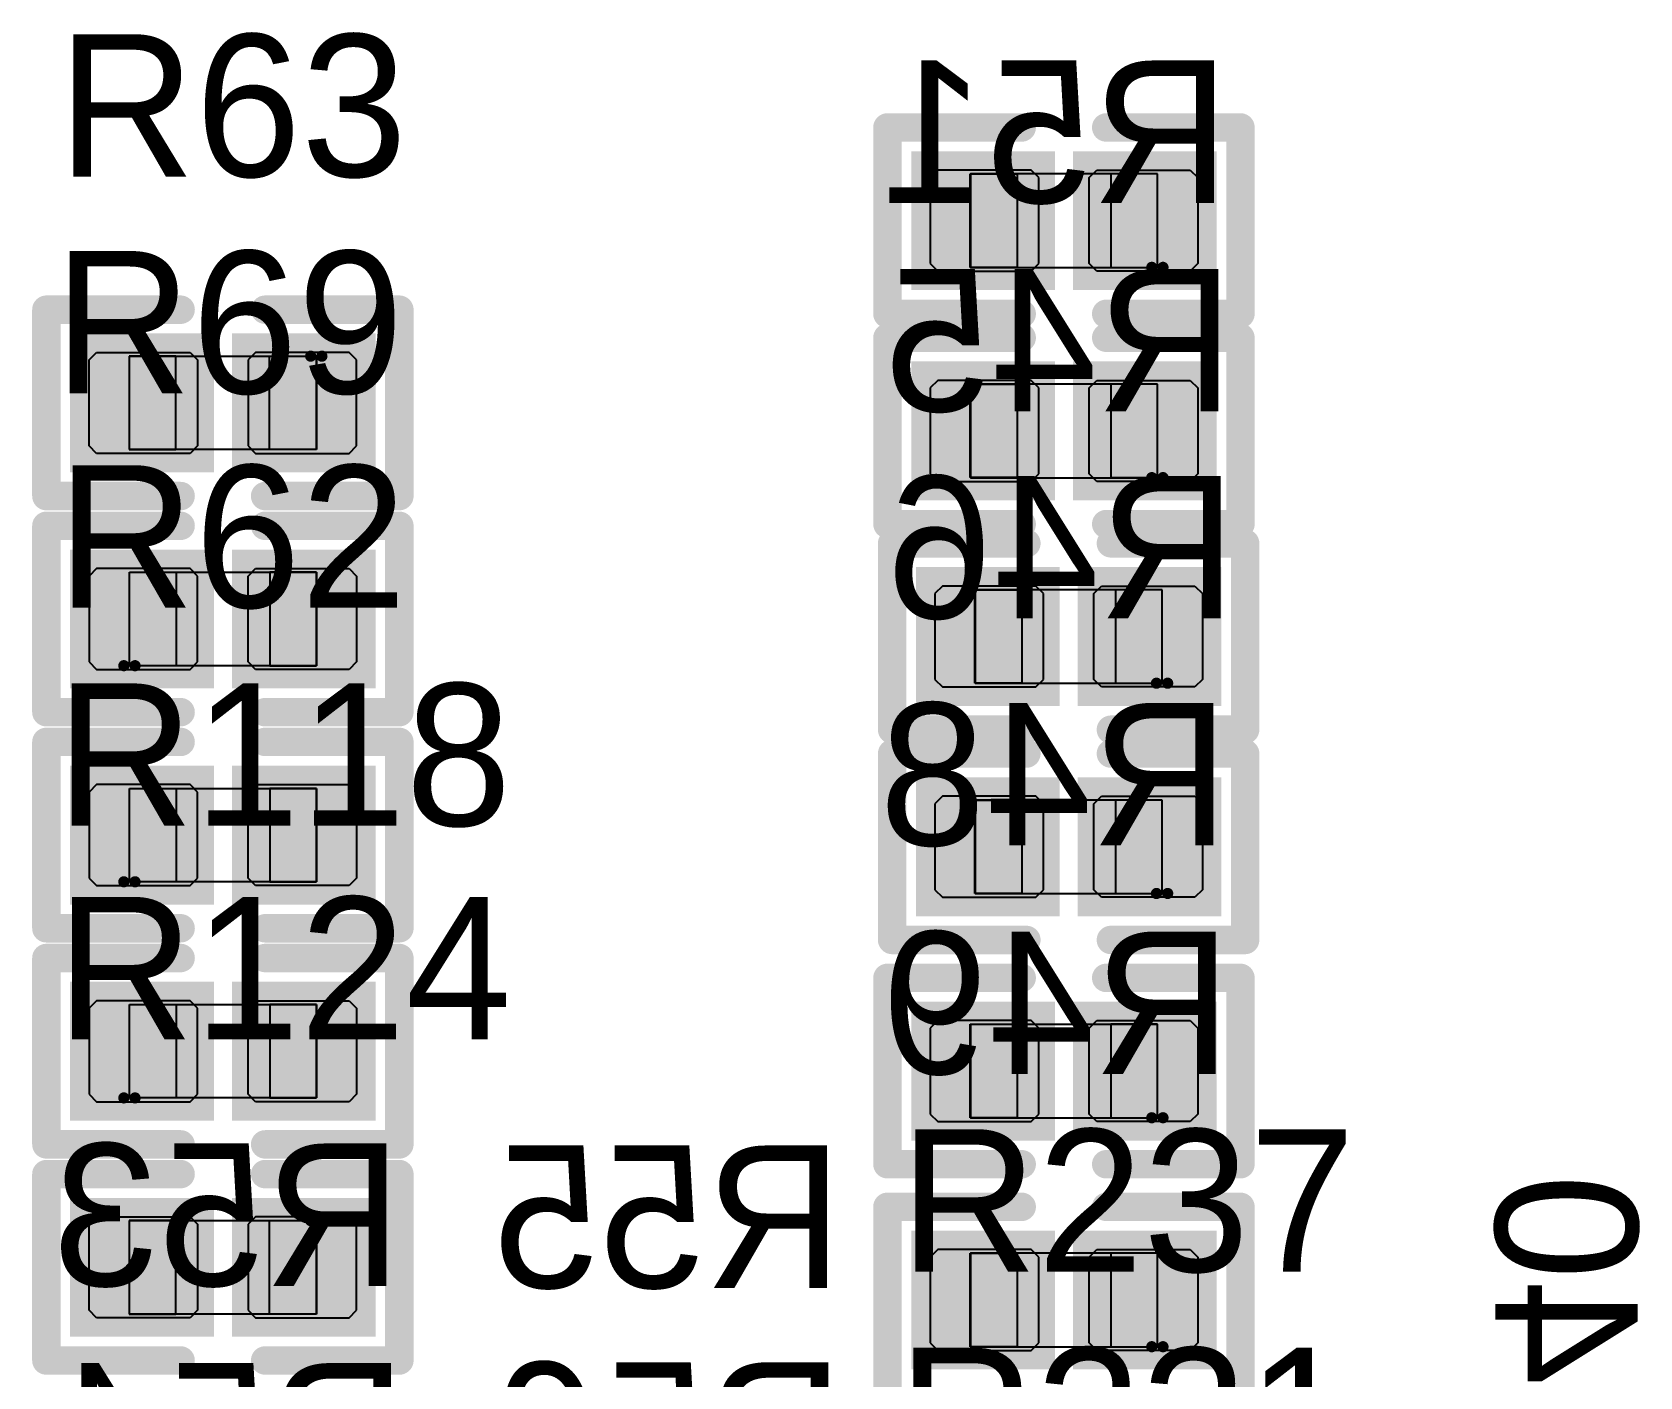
# Model space of a CAD drawing. Header units: millimetres. Extents: x 892 to 1144, y 1011 to 1123.
# Drawn here: x 969.2 to 977.81, y 1099.61 to 1106.81 of the extents above; entities that cross this region are included whole.
import ezdxf

# ---------------------------------------------------------------- set-up
doc = ezdxf.new("R2010")
doc.units = ezdxf.units.MM
for name, color, linetype in [('BottomLayer', 5, 'Continuous'), ('BottomOverlay', 54, 'Continuous'), ('BottomPaste', 16, 'Continuous'), ('BottomSolder', 6, 'Continuous'), ('Mechanical4', 56, 'Continuous'), ('Mechanical5', 56, 'Continuous'), ('Mechanical6', 56, 'Continuous'), ('TopLayer', 1, 'Continuous'), ('TopOverlay', 2, 'Continuous'), ('TopPaste', 8, 'Continuous'), ('TopSolder', 216, 'Continuous')]:
    doc.layers.add(name, color=color, linetype=linetype)

msp = doc.modelspace()

# ---------------------------------------------------------------- linework, layer by layer
at = {"layer": 'BottomLayer'}
for points in [[(974.575, 1106.07), (974.0094, 1106.07), (974.575, 1105.53), (974.0094, 1105.53)], [(975.4406, 1106.07), (974.875, 1106.07), (975.4406, 1105.53), (974.875, 1105.53)], [(974.575, 1104.945), (974.0094, 1104.945), (974.575, 1104.405), (974.0094, 1104.405)], [(975.4406, 1104.945), (974.875, 1104.945), (975.4406, 1104.405), (974.875, 1104.405)], [(974.6, 1103.845), (974.0344, 1103.845), (974.6, 1103.305), (974.0344, 1103.305)], [(975.4656, 1103.845), (974.9, 1103.845), (975.4656, 1103.305), (974.9, 1103.305)], [(974.6, 1102.72), (974.0344, 1102.72), (974.6, 1102.18), (974.0344, 1102.18)], [(975.4656, 1102.72), (974.9, 1102.72), (975.4656, 1102.18), (974.9, 1102.18)], [(974.575, 1101.52), (974.0094, 1101.52), (974.575, 1100.98), (974.0094, 1100.98)], [(975.4406, 1101.52), (974.875, 1101.52), (975.4406, 1100.98), (974.875, 1100.98)], [(974.575, 1100.295), (974.0094, 1100.295), (974.575, 1099.755), (974.0094, 1099.755)], [(975.4406, 1100.295), (974.875, 1100.295), (975.4406, 1099.755), (974.875, 1099.755)]]:
    msp.add_solid(points, dxfattribs=at)
at = {"layer": 'BottomOverlay', "const_width": 0.1524}
for points in [[(973.7808, 1105.3014), (973.7808, 1106.2986)], [(973.7808, 1106.2986), (974.4988, 1106.2986)], [(974.9512, 1106.2986), (975.6692, 1106.2986)], [(975.6692, 1105.3014), (975.6692, 1106.2986)], [(973.7808, 1105.3014), (974.4988, 1105.3014)], [(974.9512, 1105.3014), (975.6692, 1105.3014)], [(973.7808, 1104.1764), (973.7808, 1105.1736)], [(973.7808, 1105.1736), (974.4988, 1105.1736)], [(974.9512, 1105.1736), (975.6692, 1105.1736)], [(975.6692, 1104.1764), (975.6692, 1105.1736)], [(973.7808, 1104.1764), (974.4988, 1104.1764)], [(974.9512, 1104.1764), (975.6692, 1104.1764)], [(973.8058, 1103.0764), (973.8058, 1104.0736)], [(973.8058, 1104.0736), (974.5238, 1104.0736)], [(974.9762, 1104.0736), (975.6942, 1104.0736)], [(975.6942, 1103.0764), (975.6942, 1104.0736)], [(973.8058, 1103.0764), (974.5238, 1103.0764)], [(974.9762, 1103.0764), (975.6942, 1103.0764)], [(973.8058, 1101.9514), (973.8058, 1102.9486)], [(973.8058, 1102.9486), (974.5238, 1102.9486)], [(974.9762, 1102.9486), (975.6942, 1102.9486)], [(975.6942, 1101.9514), (975.6942, 1102.9486)], [(973.8058, 1101.9514), (974.5238, 1101.9514)], [(974.9762, 1101.9514), (975.6942, 1101.9514)], [(973.7808, 1100.7514), (973.7808, 1101.7486)], [(973.7808, 1101.7486), (974.4988, 1101.7486)], [(974.9512, 1101.7486), (975.6692, 1101.7486)], [(975.6692, 1100.7514), (975.6692, 1101.7486)], [(973.7808, 1100.7514), (974.4988, 1100.7514)], [(974.9512, 1100.7514), (975.6692, 1100.7514)], [(973.7808, 1099.5264), (973.7808, 1100.5236)], [(973.7808, 1100.5236), (974.4988, 1100.5236)], [(974.9512, 1100.5236), (975.6692, 1100.5236)], [(975.6692, 1099.5264), (975.6692, 1100.5236)]]:
    msp.add_lwpolyline(points, dxfattribs=at)
at = {"layer": 'BottomOverlay', "const_width": 0.0762}
for points in [[(973.7427, 1106.2986, 1), (973.8189, 1106.2986, 1)], [(973.7427, 1106.2986, 1), (973.8189, 1106.2986, 1)], [(974.4607, 1106.2986, 1), (974.5369, 1106.2986, 1)], [(974.9131, 1106.2986, 1), (974.9893, 1106.2986, 1)], [(975.6311, 1106.2986, 1), (975.7073, 1106.2986, 1)], [(975.6311, 1106.2986, 1), (975.7073, 1106.2986, 1)], [(973.7427, 1105.3014, 1), (973.8189, 1105.3014, 1)], [(973.7427, 1105.3014, 1), (973.8189, 1105.3014, 1)], [(974.4607, 1105.3014, 1), (974.5369, 1105.3014, 1)], [(974.9131, 1105.3014, 1), (974.9893, 1105.3014, 1)], [(975.6311, 1105.3014, 1), (975.7073, 1105.3014, 1)], [(975.6311, 1105.3014, 1), (975.7073, 1105.3014, 1)], [(973.7427, 1105.1736, 1), (973.8189, 1105.1736, 1)], [(973.7427, 1105.1736, 1), (973.8189, 1105.1736, 1)], [(974.4607, 1105.1736, 1), (974.5369, 1105.1736, 1)], [(974.9131, 1105.1736, 1), (974.9893, 1105.1736, 1)], [(975.6311, 1105.1736, 1), (975.7073, 1105.1736, 1)], [(975.6311, 1105.1736, 1), (975.7073, 1105.1736, 1)], [(973.7427, 1104.1764, 1), (973.8189, 1104.1764, 1)], [(973.7427, 1104.1764, 1), (973.8189, 1104.1764, 1)], [(974.4607, 1104.1764, 1), (974.5369, 1104.1764, 1)], [(974.9131, 1104.1764, 1), (974.9893, 1104.1764, 1)], [(975.6311, 1104.1764, 1), (975.7073, 1104.1764, 1)], [(975.6311, 1104.1764, 1), (975.7073, 1104.1764, 1)], [(973.7677, 1104.0736, 1), (973.8439, 1104.0736, 1)], [(973.7677, 1104.0736, 1), (973.8439, 1104.0736, 1)], [(974.4857, 1104.0736, 1), (974.5619, 1104.0736, 1)], [(974.9381, 1104.0736, 1), (975.0143, 1104.0736, 1)], [(975.6561, 1104.0736, 1), (975.7323, 1104.0736, 1)], [(975.6561, 1104.0736, 1), (975.7323, 1104.0736, 1)], [(973.7677, 1103.0764, 1), (973.8439, 1103.0764, 1)], [(973.7677, 1103.0764, 1), (973.8439, 1103.0764, 1)], [(974.4857, 1103.0764, 1), (974.5619, 1103.0764, 1)], [(974.9381, 1103.0764, 1), (975.0143, 1103.0764, 1)], [(975.6561, 1103.0764, 1), (975.7323, 1103.0764, 1)], [(975.6561, 1103.0764, 1), (975.7323, 1103.0764, 1)], [(973.7677, 1102.9486, 1), (973.8439, 1102.9486, 1)], [(973.7677, 1102.9486, 1), (973.8439, 1102.9486, 1)], [(974.4857, 1102.9486, 1), (974.5619, 1102.9486, 1)], [(974.9381, 1102.9486, 1), (975.0143, 1102.9486, 1)], [(975.6561, 1102.9486, 1), (975.7323, 1102.9486, 1)], [(975.6561, 1102.9486, 1), (975.7323, 1102.9486, 1)], [(973.7677, 1101.9514, 1), (973.8439, 1101.9514, 1)], [(973.7677, 1101.9514, 1), (973.8439, 1101.9514, 1)], [(974.4857, 1101.9514, 1), (974.5619, 1101.9514, 1)], [(974.9381, 1101.9514, 1), (975.0143, 1101.9514, 1)], [(975.6561, 1101.9514, 1), (975.7323, 1101.9514, 1)], [(975.6561, 1101.9514, 1), (975.7323, 1101.9514, 1)], [(973.7427, 1101.7486, 1), (973.8189, 1101.7486, 1)], [(973.7427, 1101.7486, 1), (973.8189, 1101.7486, 1)], [(974.4607, 1101.7486, 1), (974.5369, 1101.7486, 1)], [(974.9131, 1101.7486, 1), (974.9893, 1101.7486, 1)], [(975.6311, 1101.7486, 1), (975.7073, 1101.7486, 1)], [(975.6311, 1101.7486, 1), (975.7073, 1101.7486, 1)], [(973.7427, 1100.7514, 1), (973.8189, 1100.7514, 1)], [(973.7427, 1100.7514, 1), (973.8189, 1100.7514, 1)], [(974.4607, 1100.7514, 1), (974.5369, 1100.7514, 1)], [(974.9131, 1100.7514, 1), (974.9893, 1100.7514, 1)], [(975.6311, 1100.7514, 1), (975.7073, 1100.7514, 1)], [(975.6311, 1100.7514, 1), (975.7073, 1100.7514, 1)], [(973.7427, 1100.5236, 1), (973.8189, 1100.5236, 1)], [(973.7427, 1100.5236, 1), (973.8189, 1100.5236, 1)], [(974.4607, 1100.5236, 1), (974.5369, 1100.5236, 1)], [(974.9131, 1100.5236, 1), (974.9893, 1100.5236, 1)], [(975.6311, 1100.5236, 1), (975.7073, 1100.5236, 1)], [(975.6311, 1100.5236, 1), (975.7073, 1100.5236, 1)]]:
    msp.add_lwpolyline(points, format="xyb", close=True, dxfattribs=at)
at = {"layer": 'BottomPaste'}
for p, q in [((974.0494, 1106.07), (974.0094, 1106.03)), ((974.0094, 1106.03), (974.0094, 1105.57)), ((974.55, 1106.07), (974.0494, 1106.07)), ((974.59, 1106.03), (974.55, 1106.07)), ((974.59, 1105.57), (974.59, 1106.03)), ((974.86, 1106.03), (974.9, 1106.07)), ((974.86, 1105.57), (974.86, 1106.03)), ((974.9, 1106.07), (975.4006, 1106.07)), ((975.4006, 1106.07), (975.4406, 1106.03)), ((975.4406, 1106.03), (975.4406, 1105.57)), ((974.0094, 1105.57), (974.0494, 1105.53)), ((974.55, 1105.53), (974.59, 1105.57)), ((974.9, 1105.53), (974.86, 1105.57)), ((975.4406, 1105.57), (975.4006, 1105.53)), ((974.0494, 1105.53), (974.55, 1105.53)), ((975.4006, 1105.53), (974.9, 1105.53)), ((974.0494, 1104.945), (974.0094, 1104.905)), ((974.0094, 1104.905), (974.0094, 1104.445)), ((974.55, 1104.945), (974.0494, 1104.945)), ((974.59, 1104.905), (974.55, 1104.945)), ((974.59, 1104.445), (974.59, 1104.905)), ((974.86, 1104.905), (974.9, 1104.945)), ((974.86, 1104.445), (974.86, 1104.905)), ((974.9, 1104.945), (975.4006, 1104.945)), ((975.4006, 1104.945), (975.4406, 1104.905)), ((975.4406, 1104.905), (975.4406, 1104.445)), ((974.0094, 1104.445), (974.0494, 1104.405)), ((974.0494, 1104.405), (974.55, 1104.405)), ((974.55, 1104.405), (974.59, 1104.445)), ((974.9, 1104.405), (974.86, 1104.445)), ((975.4006, 1104.405), (974.9, 1104.405)), ((975.4406, 1104.445), (975.4006, 1104.405)), ((974.0744, 1103.845), (974.0344, 1103.805)), ((974.575, 1103.845), (974.0744, 1103.845)), ((974.615, 1103.805), (974.575, 1103.845)), ((974.885, 1103.805), (974.925, 1103.845)), ((974.925, 1103.845), (975.4256, 1103.845)), ((975.4256, 1103.845), (975.4656, 1103.805)), ((974.0344, 1103.805), (974.0344, 1103.345)), ((974.615, 1103.345), (974.615, 1103.805)), ((974.885, 1103.345), (974.885, 1103.805)), ((975.4656, 1103.805), (975.4656, 1103.345)), ((974.0344, 1103.345), (974.0744, 1103.305)), ((974.575, 1103.305), (974.615, 1103.345)), ((974.925, 1103.305), (974.885, 1103.345)), ((975.4656, 1103.345), (975.4256, 1103.305)), ((974.0744, 1103.305), (974.575, 1103.305)), ((975.4256, 1103.305), (974.925, 1103.305)), ((974.0744, 1102.72), (974.0344, 1102.68)), ((974.0344, 1102.68), (974.0344, 1102.22)), ((974.575, 1102.72), (974.0744, 1102.72)), ((974.615, 1102.68), (974.575, 1102.72)), ((974.615, 1102.22), (974.615, 1102.68)), ((974.885, 1102.68), (974.925, 1102.72)), ((974.885, 1102.22), (974.885, 1102.68)), ((974.925, 1102.72), (975.4256, 1102.72)), ((975.4256, 1102.72), (975.4656, 1102.68)), ((975.4656, 1102.68), (975.4656, 1102.22)), ((974.0344, 1102.22), (974.0744, 1102.18)), ((974.575, 1102.18), (974.615, 1102.22)), ((974.925, 1102.18), (974.885, 1102.22)), ((975.4656, 1102.22), (975.4256, 1102.18)), ((974.0744, 1102.18), (974.575, 1102.18)), ((975.4256, 1102.18), (974.925, 1102.18)), ((974.0494, 1101.52), (974.0094, 1101.48)), ((974.0094, 1101.48), (974.0094, 1101.02)), ((974.55, 1101.52), (974.0494, 1101.52)), ((974.59, 1101.48), (974.55, 1101.52)), ((974.59, 1101.02), (974.59, 1101.48)), ((974.86, 1101.48), (974.9, 1101.52)), ((974.86, 1101.02), (974.86, 1101.48)), ((974.9, 1101.52), (975.4006, 1101.52)), ((975.4006, 1101.52), (975.4406, 1101.48)), ((975.4406, 1101.48), (975.4406, 1101.02)), ((974.0094, 1101.02), (974.0494, 1100.98)), ((974.55, 1100.98), (974.59, 1101.02)), ((974.9, 1100.98), (974.86, 1101.02)), ((975.4406, 1101.02), (975.4006, 1100.98)), ((974.0494, 1100.98), (974.55, 1100.98)), ((975.4006, 1100.98), (974.9, 1100.98)), ((974.0494, 1100.295), (974.0094, 1100.255)), ((974.0094, 1100.255), (974.0094, 1099.795)), ((974.55, 1100.295), (974.0494, 1100.295)), ((974.59, 1100.255), (974.55, 1100.295)), ((974.59, 1099.795), (974.59, 1100.255)), ((974.86, 1100.255), (974.9, 1100.295)), ((974.86, 1099.795), (974.86, 1100.255)), ((974.9, 1100.295), (975.4006, 1100.295)), ((975.4006, 1100.295), (975.4406, 1100.255)), ((975.4406, 1100.255), (975.4406, 1099.795)), ((974.0094, 1099.795), (974.0494, 1099.755)), ((974.0494, 1099.755), (974.55, 1099.755)), ((974.55, 1099.755), (974.59, 1099.795)), ((974.9, 1099.755), (974.86, 1099.795)), ((975.4006, 1099.755), (974.9, 1099.755)), ((975.4406, 1099.795), (975.4006, 1099.755))]:
    msp.add_line(p, q, dxfattribs=at)
for points in [[(974.575, 1106.07), (974.0094, 1106.07), (974.575, 1105.53), (974.0094, 1105.53)], [(975.4406, 1106.07), (974.875, 1106.07), (975.4406, 1105.53), (974.875, 1105.53)], [(974.575, 1104.945), (974.0094, 1104.945), (974.575, 1104.405), (974.0094, 1104.405)], [(975.4406, 1104.945), (974.875, 1104.945), (975.4406, 1104.405), (974.875, 1104.405)], [(974.6, 1103.845), (974.0344, 1103.845), (974.6, 1103.305), (974.0344, 1103.305)], [(975.4656, 1103.845), (974.9, 1103.845), (975.4656, 1103.305), (974.9, 1103.305)], [(974.6, 1102.72), (974.0344, 1102.72), (974.6, 1102.18), (974.0344, 1102.18)], [(975.4656, 1102.72), (974.9, 1102.72), (975.4656, 1102.18), (974.9, 1102.18)], [(974.575, 1101.52), (974.0094, 1101.52), (974.575, 1100.98), (974.0094, 1100.98)], [(975.4406, 1101.52), (974.875, 1101.52), (975.4406, 1100.98), (974.875, 1100.98)], [(974.575, 1100.295), (974.0094, 1100.295), (974.575, 1099.755), (974.0094, 1099.755)], [(975.4406, 1100.295), (974.875, 1100.295), (975.4406, 1099.755), (974.875, 1099.755)]]:
    msp.add_solid(points, dxfattribs=at)
at = {"layer": 'BottomSolder'}
for points in [[(974.6766, 1106.1716), (973.9078, 1106.1716), (974.6766, 1105.4284), (973.9078, 1105.4284)], [(975.5422, 1106.1716), (974.7734, 1106.1716), (975.5422, 1105.4284), (974.7734, 1105.4284)], [(974.6766, 1105.0466), (973.9078, 1105.0466), (974.6766, 1104.3034), (973.9078, 1104.3034)], [(975.5422, 1105.0466), (974.7734, 1105.0466), (975.5422, 1104.3034), (974.7734, 1104.3034)], [(974.7016, 1103.9466), (973.9328, 1103.9466), (974.7016, 1103.2034), (973.9328, 1103.2034)], [(975.5672, 1103.9466), (974.7984, 1103.9466), (975.5672, 1103.2034), (974.7984, 1103.2034)], [(974.7016, 1102.8216), (973.9328, 1102.8216), (974.7016, 1102.0784), (973.9328, 1102.0784)], [(975.5672, 1102.8216), (974.7984, 1102.8216), (975.5672, 1102.0784), (974.7984, 1102.0784)], [(974.6766, 1101.6216), (973.9078, 1101.6216), (974.6766, 1100.8784), (973.9078, 1100.8784)], [(975.5422, 1101.6216), (974.7734, 1101.6216), (975.5422, 1100.8784), (974.7734, 1100.8784)], [(974.6766, 1100.3966), (973.9078, 1100.3966), (974.6766, 1099.6534), (973.9078, 1099.6534)], [(975.5422, 1100.3966), (974.7734, 1100.3966), (975.5422, 1099.6534), (974.7734, 1099.6534)]]:
    msp.add_solid(points, dxfattribs=at)
at = {"layer": 'Mechanical4'}
for p, q in [((975.2249, 1106.0499), (974.2249, 1106.0499)), ((974.2249, 1106.0499), (974.2249, 1105.5498)), ((975.2249, 1105.5498), (975.2249, 1106.0499)), ((974.2249, 1105.5498), (975.2249, 1105.5498)), ((969.7249, 1105.0752), (970.7249, 1105.0752)), ((969.7249, 1104.5751), (969.7249, 1105.0752)), ((970.7249, 1105.0752), (970.7249, 1104.5751)), ((975.2249, 1104.9249), (974.2249, 1104.9249)), ((974.2249, 1104.9249), (974.2249, 1104.4248)), ((975.2249, 1104.4248), (975.2249, 1104.9249)), ((970.7249, 1104.5751), (969.7249, 1104.5751)), ((974.2249, 1104.4248), (975.2249, 1104.4248)), ((969.7251, 1103.4186), (969.7251, 1103.9187)), ((969.7251, 1103.9187), (970.7251, 1103.9187)), ((970.7251, 1103.9187), (970.7251, 1103.4186)), ((975.2499, 1103.8249), (974.2499, 1103.8249)), ((974.2499, 1103.8249), (974.2499, 1103.3248)), ((975.2499, 1103.3248), (975.2499, 1103.8249)), ((970.7251, 1103.4186), (969.7251, 1103.4186)), ((974.2499, 1103.3248), (975.2499, 1103.3248)), ((969.7251, 1102.2623), (969.7251, 1102.7624)), ((969.7251, 1102.7624), (970.7251, 1102.7624)), ((970.7251, 1102.7624), (970.7251, 1102.2623)), ((975.2499, 1102.6999), (974.2499, 1102.6999)), ((974.2499, 1102.6999), (974.2499, 1102.1998)), ((975.2499, 1102.1998), (975.2499, 1102.6999)), ((970.7251, 1102.2623), (969.7251, 1102.2623)), ((974.2499, 1102.1998), (975.2499, 1102.1998)), ((969.7251, 1101.1061), (969.7251, 1101.6062)), ((969.7251, 1101.6062), (970.7251, 1101.6062)), ((970.7251, 1101.6062), (970.7251, 1101.1061)), ((975.2249, 1101.4999), (974.2249, 1101.4999)), ((974.2249, 1101.4999), (974.2249, 1100.9998)), ((975.2249, 1100.9998), (975.2249, 1101.4999)), ((970.7251, 1101.1061), (969.7251, 1101.1061)), ((974.2249, 1100.9998), (975.2249, 1100.9998)), ((969.7249, 1100.4502), (970.7249, 1100.4502)), ((969.7249, 1099.9501), (969.7249, 1100.4502)), ((970.7249, 1100.4502), (970.7249, 1099.9501)), ((975.2249, 1100.2749), (974.2249, 1100.2749)), ((974.2249, 1100.2749), (974.2249, 1099.7748)), ((975.2249, 1099.7748), (975.2249, 1100.2749)), ((970.7249, 1099.9501), (969.7249, 1099.9501)), ((974.2249, 1099.7748), (975.2249, 1099.7748))]:
    msp.add_line(p, q, dxfattribs=at)
at = {"layer": 'Mechanical5'}
for p, q in [((974.224, 1105.55), (974.224, 1106.05)), ((974.224, 1106.05), (974.474, 1106.05)), ((974.474, 1106.05), (974.474, 1105.55)), ((975.225, 1106.05), (974.975, 1106.05)), ((974.975, 1106.05), (974.975, 1105.55)), ((975.225, 1105.55), (975.225, 1106.05)), ((974.474, 1105.55), (974.224, 1105.55)), ((974.975, 1105.55), (975.225, 1105.55)), ((969.974, 1105.075), (969.724, 1105.075)), ((969.724, 1105.075), (969.724, 1104.575)), ((969.974, 1104.575), (969.974, 1105.075)), ((970.475, 1105.075), (970.725, 1105.075)), ((970.475, 1104.575), (970.475, 1105.075)), ((970.725, 1105.075), (970.725, 1104.575)), ((974.224, 1104.425), (974.224, 1104.925)), ((974.224, 1104.925), (974.474, 1104.925)), ((974.474, 1104.925), (974.474, 1104.425)), ((975.225, 1104.925), (974.975, 1104.925)), ((974.975, 1104.925), (974.975, 1104.425)), ((975.225, 1104.425), (975.225, 1104.925)), ((969.724, 1104.575), (969.974, 1104.575)), ((970.725, 1104.575), (970.475, 1104.575)), ((974.474, 1104.425), (974.224, 1104.425)), ((974.975, 1104.425), (975.225, 1104.425)), ((969.725, 1103.4187), (969.725, 1103.9188)), ((969.725, 1103.9188), (969.975, 1103.9188)), ((969.975, 1103.9188), (969.975, 1103.4187)), ((970.726, 1103.9188), (970.476, 1103.9188)), ((970.476, 1103.9188), (970.476, 1103.4187)), ((970.726, 1103.4187), (970.726, 1103.9188)), ((974.249, 1103.325), (974.249, 1103.825)), ((974.249, 1103.825), (974.499, 1103.825)), ((974.499, 1103.825), (974.499, 1103.325)), ((975.25, 1103.825), (975, 1103.825)), ((975, 1103.825), (975, 1103.325)), ((975.25, 1103.325), (975.25, 1103.825)), ((969.975, 1103.4187), (969.725, 1103.4187)), ((970.476, 1103.4187), (970.726, 1103.4187)), ((974.499, 1103.325), (974.249, 1103.325)), ((975, 1103.325), (975.25, 1103.325)), ((969.725, 1102.2625), (969.725, 1102.7625)), ((969.725, 1102.7625), (969.975, 1102.7625)), ((969.975, 1102.7625), (969.975, 1102.2625)), ((970.726, 1102.7625), (970.476, 1102.7625)), ((970.476, 1102.7625), (970.476, 1102.2625)), ((970.726, 1102.2625), (970.726, 1102.7625)), ((974.249, 1102.2), (974.249, 1102.7)), ((974.249, 1102.7), (974.499, 1102.7)), ((974.499, 1102.7), (974.499, 1102.2)), ((975.25, 1102.7), (975, 1102.7)), ((975, 1102.7), (975, 1102.2)), ((975.25, 1102.2), (975.25, 1102.7)), ((969.975, 1102.2625), (969.725, 1102.2625)), ((970.476, 1102.2625), (970.726, 1102.2625)), ((974.499, 1102.2), (974.249, 1102.2)), ((975, 1102.2), (975.25, 1102.2)), ((969.725, 1101.1062), (969.725, 1101.6063)), ((969.725, 1101.6063), (969.975, 1101.6063)), ((969.975, 1101.6063), (969.975, 1101.1062)), ((970.726, 1101.6063), (970.476, 1101.6063)), ((970.476, 1101.6063), (970.476, 1101.1062)), ((970.726, 1101.1062), (970.726, 1101.6063)), ((974.224, 1101), (974.224, 1101.5)), ((974.224, 1101.5), (974.474, 1101.5)), ((974.474, 1101.5), (974.474, 1101)), ((975.225, 1101.5), (974.975, 1101.5)), ((974.975, 1101.5), (974.975, 1101)), ((975.225, 1101), (975.225, 1101.5)), ((969.975, 1101.1062), (969.725, 1101.1062)), ((970.476, 1101.1062), (970.726, 1101.1062)), ((974.474, 1101), (974.224, 1101)), ((974.975, 1101), (975.225, 1101)), ((969.974, 1100.45), (969.724, 1100.45)), ((969.724, 1100.45), (969.724, 1099.95)), ((969.974, 1099.95), (969.974, 1100.45)), ((970.475, 1100.45), (970.725, 1100.45)), ((970.475, 1099.95), (970.475, 1100.45)), ((970.725, 1100.45), (970.725, 1099.95)), ((974.224, 1099.775), (974.224, 1100.275)), ((974.224, 1100.275), (974.474, 1100.275)), ((974.474, 1100.275), (974.474, 1099.775)), ((975.225, 1100.275), (974.975, 1100.275)), ((974.975, 1100.275), (974.975, 1099.775)), ((975.225, 1099.775), (975.225, 1100.275)), ((969.724, 1099.95), (969.974, 1099.95)), ((970.725, 1099.95), (970.475, 1099.95)), ((974.474, 1099.775), (974.224, 1099.775)), ((974.975, 1099.775), (975.225, 1099.775))]:
    msp.add_line(p, q, dxfattribs=at)
at = {"layer": 'Mechanical6'}
for points, const_width in [([(975.2548, 1105.5501, 1), (975.1949, 1105.5501, 1)], 0.06), ([(975.1799, 1105.5501, 1), (975.2099, 1105.5501, 1)], 0.03), ([(975.2398, 1105.5501, 1), (975.2698, 1105.5501, 1)], 0.03), ([(970.7548, 1105.0749, 1), (970.6949, 1105.0749, 1)], 0.06), ([(970.6799, 1105.0749, 1), (970.7099, 1105.0749, 1)], 0.03), ([(970.7398, 1105.0749, 1), (970.7698, 1105.0749, 1)], 0.03), ([(975.2548, 1104.4251, 1), (975.1949, 1104.4251, 1)], 0.06), ([(975.1799, 1104.4251, 1), (975.2099, 1104.4251, 1)], 0.03), ([(975.2398, 1104.4251, 1), (975.2698, 1104.4251, 1)], 0.03), ([(969.7551, 1103.4188, 1), (969.6952, 1103.4188, 1)], 0.06), ([(969.6802, 1103.4188, 1), (969.7102, 1103.4188, 1)], 0.03), ([(969.7401, 1103.4188, 1), (969.7701, 1103.4188, 1)], 0.03), ([(975.2798, 1103.3251, 1), (975.2199, 1103.3251, 1)], 0.06), ([(975.2049, 1103.3251, 1), (975.2349, 1103.3251, 1)], 0.03), ([(975.2648, 1103.3251, 1), (975.2948, 1103.3251, 1)], 0.03), ([(969.7551, 1102.2626, 1), (969.6952, 1102.2626, 1)], 0.06), ([(969.6802, 1102.2626, 1), (969.7102, 1102.2626, 1)], 0.03), ([(969.7401, 1102.2626, 1), (969.7701, 1102.2626, 1)], 0.03), ([(975.2798, 1102.2001, 1), (975.2199, 1102.2001, 1)], 0.06), ([(975.2049, 1102.2001, 1), (975.2349, 1102.2001, 1)], 0.03), ([(975.2648, 1102.2001, 1), (975.2948, 1102.2001, 1)], 0.03), ([(969.7551, 1101.1063, 1), (969.6952, 1101.1063, 1)], 0.06), ([(969.6802, 1101.1063, 1), (969.7102, 1101.1063, 1)], 0.03), ([(969.7401, 1101.1063, 1), (969.7701, 1101.1063, 1)], 0.03), ([(975.2548, 1101.0001, 1), (975.1949, 1101.0001, 1)], 0.06), ([(975.1799, 1101.0001, 1), (975.2099, 1101.0001, 1)], 0.03), ([(975.2398, 1101.0001, 1), (975.2698, 1101.0001, 1)], 0.03), ([(970.7548, 1100.4499, 1), (970.6949, 1100.4499, 1)], 0.06), ([(970.6799, 1100.4499, 1), (970.7099, 1100.4499, 1)], 0.03), ([(970.7398, 1100.4499, 1), (970.7698, 1100.4499, 1)], 0.03), ([(975.2548, 1099.7751, 1), (975.1949, 1099.7751, 1)], 0.06), ([(975.1799, 1099.7751, 1), (975.2099, 1099.7751, 1)], 0.03), ([(975.2398, 1099.7751, 1), (975.2698, 1099.7751, 1)], 0.03)]:
    msp.add_lwpolyline(points, format="xyb", close=True, dxfattribs=dict(at, const_width=const_width))
at = {"layer": 'TopLayer'}
for points in [[(970.075, 1105.095), (969.5094, 1105.095), (970.075, 1104.555), (969.5094, 1104.555)], [(970.9406, 1105.095), (970.375, 1105.095), (970.9406, 1104.555), (970.375, 1104.555)], [(969.5094, 1103.3987), (970.075, 1103.3987), (969.5094, 1103.9387), (970.075, 1103.9387)], [(970.375, 1103.3987), (970.9406, 1103.3987), (970.375, 1103.9387), (970.9406, 1103.9387)], [(969.5094, 1102.2425), (970.075, 1102.2425), (969.5094, 1102.7825), (970.075, 1102.7825)], [(970.375, 1102.2425), (970.9406, 1102.2425), (970.375, 1102.7825), (970.9406, 1102.7825)], [(969.5094, 1101.0862), (970.075, 1101.0862), (969.5094, 1101.6262), (970.075, 1101.6262)], [(970.375, 1101.0862), (970.9406, 1101.0862), (970.375, 1101.6262), (970.9406, 1101.6262)], [(970.075, 1100.47), (969.5094, 1100.47), (970.075, 1099.93), (969.5094, 1099.93)], [(970.9406, 1100.47), (970.375, 1100.47), (970.9406, 1099.93), (970.375, 1099.93)]]:
    msp.add_solid(points, dxfattribs=at)
at = {"layer": 'TopOverlay', "const_width": 0.1524}
for points in [[(969.2808, 1105.3236), (969.9988, 1105.3236)], [(969.2808, 1104.3264), (969.2808, 1105.3236)], [(970.4512, 1105.3236), (971.1692, 1105.3236)], [(971.1692, 1104.3264), (971.1692, 1105.3236)], [(969.2808, 1104.3264), (969.9988, 1104.3264)], [(970.4512, 1104.3264), (971.1692, 1104.3264)], [(969.2808, 1103.1701), (969.2808, 1104.1673)], [(969.2808, 1104.1673), (969.9988, 1104.1673)], [(970.4512, 1104.1673), (971.1692, 1104.1673)], [(971.1692, 1103.1701), (971.1692, 1104.1673)], [(969.2808, 1103.1701), (969.9988, 1103.1701)], [(970.4512, 1103.1701), (971.1692, 1103.1701)], [(969.2808, 1102.0139), (969.2808, 1103.0111)], [(969.2808, 1103.0111), (969.9988, 1103.0111)], [(970.4512, 1103.0111), (971.1692, 1103.0111)], [(971.1692, 1102.0139), (971.1692, 1103.0111)], [(969.2808, 1102.0139), (969.9988, 1102.0139)], [(970.4512, 1102.0139), (971.1692, 1102.0139)], [(969.2808, 1100.8576), (969.2808, 1101.8548)], [(969.2808, 1101.8548), (969.9988, 1101.8548)], [(970.4512, 1101.8548), (971.1692, 1101.8548)], [(971.1692, 1100.8576), (971.1692, 1101.8548)], [(969.2808, 1100.8576), (969.9988, 1100.8576)], [(970.4512, 1100.8576), (971.1692, 1100.8576)], [(969.2808, 1100.6986), (969.9988, 1100.6986)], [(969.2808, 1099.7014), (969.2808, 1100.6986)], [(970.4512, 1100.6986), (971.1692, 1100.6986)], [(971.1692, 1099.7014), (971.1692, 1100.6986)], [(969.2808, 1099.7014), (969.9988, 1099.7014)], [(970.4512, 1099.7014), (971.1692, 1099.7014)]]:
    msp.add_lwpolyline(points, dxfattribs=at)
at = {"layer": 'TopOverlay', "const_width": 0.0762}
for points in [[(969.2427, 1105.3236, 1), (969.3189, 1105.3236, 1)], [(969.2427, 1105.3236, 1), (969.3189, 1105.3236, 1)], [(969.9607, 1105.3236, 1), (970.0369, 1105.3236, 1)], [(970.4131, 1105.3236, 1), (970.4893, 1105.3236, 1)], [(971.1311, 1105.3236, 1), (971.2073, 1105.3236, 1)], [(971.1311, 1105.3236, 1), (971.2073, 1105.3236, 1)], [(969.2427, 1104.3264, 1), (969.3189, 1104.3264, 1)], [(969.2427, 1104.3264, 1), (969.3189, 1104.3264, 1)], [(969.9607, 1104.3264, 1), (970.0369, 1104.3264, 1)], [(970.4131, 1104.3264, 1), (970.4893, 1104.3264, 1)], [(971.1311, 1104.3264, 1), (971.2073, 1104.3264, 1)], [(971.1311, 1104.3264, 1), (971.2073, 1104.3264, 1)], [(969.2427, 1104.1673, 1), (969.3189, 1104.1673, 1)], [(969.2427, 1104.1673, 1), (969.3189, 1104.1673, 1)], [(969.9607, 1104.1673, 1), (970.0369, 1104.1673, 1)], [(970.4131, 1104.1673, 1), (970.4893, 1104.1673, 1)], [(971.1311, 1104.1673, 1), (971.2073, 1104.1673, 1)], [(971.1311, 1104.1673, 1), (971.2073, 1104.1673, 1)], [(969.2427, 1103.1701, 1), (969.3189, 1103.1701, 1)], [(969.2427, 1103.1701, 1), (969.3189, 1103.1701, 1)], [(969.9607, 1103.1701, 1), (970.0369, 1103.1701, 1)], [(970.4131, 1103.1701, 1), (970.4893, 1103.1701, 1)], [(971.1311, 1103.1701, 1), (971.2073, 1103.1701, 1)], [(971.1311, 1103.1701, 1), (971.2073, 1103.1701, 1)], [(969.2427, 1103.0111, 1), (969.3189, 1103.0111, 1)], [(969.2427, 1103.0111, 1), (969.3189, 1103.0111, 1)], [(969.9607, 1103.0111, 1), (970.0369, 1103.0111, 1)], [(970.4131, 1103.0111, 1), (970.4893, 1103.0111, 1)], [(971.1311, 1103.0111, 1), (971.2073, 1103.0111, 1)], [(971.1311, 1103.0111, 1), (971.2073, 1103.0111, 1)], [(969.2427, 1102.0139, 1), (969.3189, 1102.0139, 1)], [(969.2427, 1102.0139, 1), (969.3189, 1102.0139, 1)], [(969.9607, 1102.0139, 1), (970.0369, 1102.0139, 1)], [(970.4131, 1102.0139, 1), (970.4893, 1102.0139, 1)], [(971.1311, 1102.0139, 1), (971.2073, 1102.0139, 1)], [(971.1311, 1102.0139, 1), (971.2073, 1102.0139, 1)], [(969.2427, 1101.8548, 1), (969.3189, 1101.8548, 1)], [(969.2427, 1101.8548, 1), (969.3189, 1101.8548, 1)], [(969.9607, 1101.8548, 1), (970.0369, 1101.8548, 1)], [(970.4131, 1101.8548, 1), (970.4893, 1101.8548, 1)], [(971.1311, 1101.8548, 1), (971.2073, 1101.8548, 1)], [(971.1311, 1101.8548, 1), (971.2073, 1101.8548, 1)], [(969.2427, 1100.8576, 1), (969.3189, 1100.8576, 1)], [(969.2427, 1100.8576, 1), (969.3189, 1100.8576, 1)], [(969.9607, 1100.8576, 1), (970.0369, 1100.8576, 1)], [(970.4131, 1100.8576, 1), (970.4893, 1100.8576, 1)], [(971.1311, 1100.8576, 1), (971.2073, 1100.8576, 1)], [(971.1311, 1100.8576, 1), (971.2073, 1100.8576, 1)], [(969.2427, 1100.6986, 1), (969.3189, 1100.6986, 1)], [(969.2427, 1100.6986, 1), (969.3189, 1100.6986, 1)], [(969.9607, 1100.6986, 1), (970.0369, 1100.6986, 1)], [(970.4131, 1100.6986, 1), (970.4893, 1100.6986, 1)], [(971.1311, 1100.6986, 1), (971.2073, 1100.6986, 1)], [(971.1311, 1100.6986, 1), (971.2073, 1100.6986, 1)], [(969.2427, 1099.7014, 1), (969.3189, 1099.7014, 1)], [(969.2427, 1099.7014, 1), (969.3189, 1099.7014, 1)], [(969.9607, 1099.7014, 1), (970.0369, 1099.7014, 1)], [(970.4131, 1099.7014, 1), (970.4893, 1099.7014, 1)], [(971.1311, 1099.7014, 1), (971.2073, 1099.7014, 1)], [(971.1311, 1099.7014, 1), (971.2073, 1099.7014, 1)]]:
    msp.add_lwpolyline(points, format="xyb", close=True, dxfattribs=at)
at = {"layer": 'TopPaste'}
for p, q in [((969.5094, 1105.055), (969.5494, 1105.095)), ((969.5094, 1104.595), (969.5094, 1105.055)), ((969.5494, 1105.095), (970.05, 1105.095)), ((970.05, 1105.095), (970.09, 1105.055)), ((970.09, 1105.055), (970.09, 1104.595)), ((970.4, 1105.095), (970.36, 1105.055)), ((970.36, 1105.055), (970.36, 1104.595)), ((970.9006, 1105.095), (970.4, 1105.095)), ((970.9406, 1105.055), (970.9006, 1105.095)), ((970.9406, 1104.595), (970.9406, 1105.055)), ((969.5494, 1104.555), (969.5094, 1104.595)), ((970.05, 1104.555), (969.5494, 1104.555)), ((970.09, 1104.595), (970.05, 1104.555)), ((970.36, 1104.595), (970.4, 1104.555)), ((970.4, 1104.555), (970.9006, 1104.555)), ((970.9006, 1104.555), (970.9406, 1104.595)), ((969.5494, 1103.9387), (969.5094, 1103.8987)), ((970.05, 1103.9387), (969.5494, 1103.9387)), ((970.09, 1103.8987), (970.05, 1103.9387)), ((970.36, 1103.8987), (970.4, 1103.9387)), ((970.4, 1103.9387), (970.9006, 1103.9387)), ((970.9006, 1103.9387), (970.9406, 1103.8987)), ((969.5094, 1103.8987), (969.5094, 1103.4387)), ((970.09, 1103.4387), (970.09, 1103.8987)), ((970.36, 1103.4387), (970.36, 1103.8987)), ((970.9406, 1103.8987), (970.9406, 1103.4387)), ((969.5094, 1103.4387), (969.5494, 1103.3987)), ((970.05, 1103.3987), (970.09, 1103.4387)), ((970.4, 1103.3987), (970.36, 1103.4387)), ((970.9406, 1103.4387), (970.9006, 1103.3987)), ((969.5494, 1103.3987), (970.05, 1103.3987)), ((970.9006, 1103.3987), (970.4, 1103.3987)), ((969.5494, 1102.7825), (969.5094, 1102.7425)), ((969.5094, 1102.7425), (969.5094, 1102.2825)), ((970.05, 1102.7825), (969.5494, 1102.7825)), ((970.09, 1102.7425), (970.05, 1102.7825)), ((970.09, 1102.2825), (970.09, 1102.7425)), ((970.36, 1102.7425), (970.4, 1102.7825)), ((970.36, 1102.2825), (970.36, 1102.7425)), ((970.4, 1102.7825), (970.9006, 1102.7825)), ((970.9006, 1102.7825), (970.9406, 1102.7425)), ((970.9406, 1102.7425), (970.9406, 1102.2825)), ((969.5094, 1102.2825), (969.5494, 1102.2425)), ((969.5494, 1102.2425), (970.05, 1102.2425)), ((970.05, 1102.2425), (970.09, 1102.2825)), ((970.4, 1102.2425), (970.36, 1102.2825)), ((970.9006, 1102.2425), (970.4, 1102.2425)), ((970.9406, 1102.2825), (970.9006, 1102.2425)), ((969.5494, 1101.6262), (969.5094, 1101.5862)), ((970.05, 1101.6262), (969.5494, 1101.6262)), ((970.09, 1101.5862), (970.05, 1101.6262)), ((970.36, 1101.5862), (970.4, 1101.6262)), ((970.4, 1101.6262), (970.9006, 1101.6262)), ((970.9006, 1101.6262), (970.9406, 1101.5862)), ((969.5094, 1101.5862), (969.5094, 1101.1263)), ((970.09, 1101.1263), (970.09, 1101.5862)), ((970.36, 1101.1263), (970.36, 1101.5862)), ((970.9406, 1101.5862), (970.9406, 1101.1263)), ((969.5094, 1101.1263), (969.5494, 1101.0862)), ((970.05, 1101.0862), (970.09, 1101.1263)), ((970.4, 1101.0862), (970.36, 1101.1263)), ((970.9406, 1101.1263), (970.9006, 1101.0862)), ((969.5494, 1101.0862), (970.05, 1101.0862)), ((970.9006, 1101.0862), (970.4, 1101.0862)), ((969.5094, 1100.43), (969.5494, 1100.47)), ((969.5094, 1099.97), (969.5094, 1100.43)), ((969.5494, 1100.47), (970.05, 1100.47)), ((970.05, 1100.47), (970.09, 1100.43)), ((970.09, 1100.43), (970.09, 1099.97)), ((970.4, 1100.47), (970.36, 1100.43)), ((970.36, 1100.43), (970.36, 1099.97)), ((970.9006, 1100.47), (970.4, 1100.47)), ((970.9406, 1100.43), (970.9006, 1100.47)), ((970.9406, 1099.97), (970.9406, 1100.43)), ((969.5494, 1099.93), (969.5094, 1099.97)), ((970.05, 1099.93), (969.5494, 1099.93)), ((970.09, 1099.97), (970.05, 1099.93)), ((970.36, 1099.97), (970.4, 1099.93)), ((970.4, 1099.93), (970.9006, 1099.93)), ((970.9006, 1099.93), (970.9406, 1099.97))]:
    msp.add_line(p, q, dxfattribs=at)
for points in [[(970.075, 1105.095), (969.5094, 1105.095), (970.075, 1104.555), (969.5094, 1104.555)], [(970.9406, 1105.095), (970.375, 1105.095), (970.9406, 1104.555), (970.375, 1104.555)], [(969.5094, 1103.3987), (970.075, 1103.3987), (969.5094, 1103.9387), (970.075, 1103.9387)], [(970.375, 1103.3987), (970.9406, 1103.3987), (970.375, 1103.9387), (970.9406, 1103.9387)], [(969.5094, 1102.2425), (970.075, 1102.2425), (969.5094, 1102.7825), (970.075, 1102.7825)], [(970.375, 1102.2425), (970.9406, 1102.2425), (970.375, 1102.7825), (970.9406, 1102.7825)], [(969.5094, 1101.0862), (970.075, 1101.0862), (969.5094, 1101.6262), (970.075, 1101.6262)], [(970.375, 1101.0862), (970.9406, 1101.0862), (970.375, 1101.6262), (970.9406, 1101.6262)], [(970.075, 1100.47), (969.5094, 1100.47), (970.075, 1099.93), (969.5094, 1099.93)], [(970.9406, 1100.47), (970.375, 1100.47), (970.9406, 1099.93), (970.375, 1099.93)]]:
    msp.add_solid(points, dxfattribs=at)
at = {"layer": 'TopSolder'}
for points in [[(970.1766, 1105.1966), (969.4078, 1105.1966), (970.1766, 1104.4534), (969.4078, 1104.4534)], [(971.0422, 1105.1966), (970.2734, 1105.1966), (971.0422, 1104.4534), (970.2734, 1104.4534)], [(969.4078, 1103.2971), (970.1766, 1103.2971), (969.4078, 1104.0403), (970.1766, 1104.0403)], [(970.2734, 1103.2971), (971.0422, 1103.2971), (970.2734, 1104.0403), (971.0422, 1104.0403)], [(969.4078, 1102.1409), (970.1766, 1102.1409), (969.4078, 1102.8841), (970.1766, 1102.8841)], [(970.2734, 1102.1409), (971.0422, 1102.1409), (970.2734, 1102.8841), (971.0422, 1102.8841)], [(969.4078, 1100.9846), (970.1766, 1100.9846), (969.4078, 1101.7278), (970.1766, 1101.7278)], [(970.2734, 1100.9846), (971.0422, 1100.9846), (970.2734, 1101.7278), (971.0422, 1101.7278)], [(970.1766, 1100.5716), (969.4078, 1100.5716), (970.1766, 1099.8284), (969.4078, 1099.8284)], [(971.0422, 1100.5716), (970.2734, 1100.5716), (971.0422, 1099.8284), (970.2734, 1099.8284)]]:
    msp.add_solid(points, dxfattribs=at)

# ---------------------------------------------------------------- texts
at = {"layer": 'BottomOverlay', "text_generation_flag": 2}
for s, p in [('R51', (975.6108, 1105.895)), ('R45', (975.6352, 1104.78)), ('R46', (975.647, 1103.6722)), ('R48', (975.6072, 1102.4578)), ('R49', (975.62, 1101.2344)), ('R53', (971.1836, 1100.1006)), ('R55', (973.541, 1100.0898)), ('R54', (971.2086, 1098.9256)), ('R56', (973.5488, 1098.9298))]:
    msp.add_text(s, height=0.762, dxfattribs=at).set_placement(p)
msp.add_text('R240', height=0.762, rotation=270, dxfattribs=at).set_placement((977.0328, 1098.2636))
at = {"layer": 'TopOverlay'}
for s, p in [('R63', (969.341, 1106.0352)), ('R69', (969.322, 1104.8755)), ('R62', (969.3382, 1103.7295)), ('R118', (969.333, 1102.5622)), ('R124', (969.3334, 1101.42)), ('R237', (973.8466, 1100.1768)), ('R231', (973.836, 1099.0072))]:
    msp.add_text(s, height=0.762, dxfattribs=at).set_placement(p)

doc.saveas('drawing.dxf')
